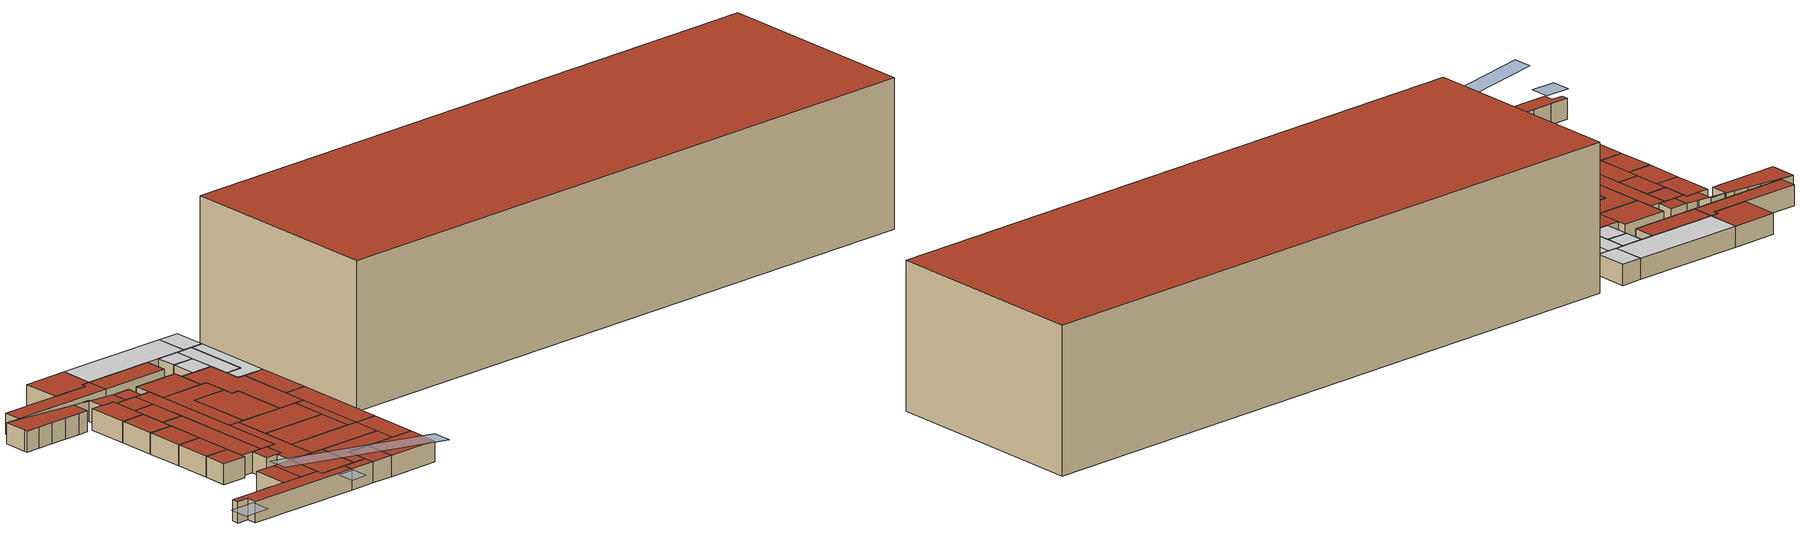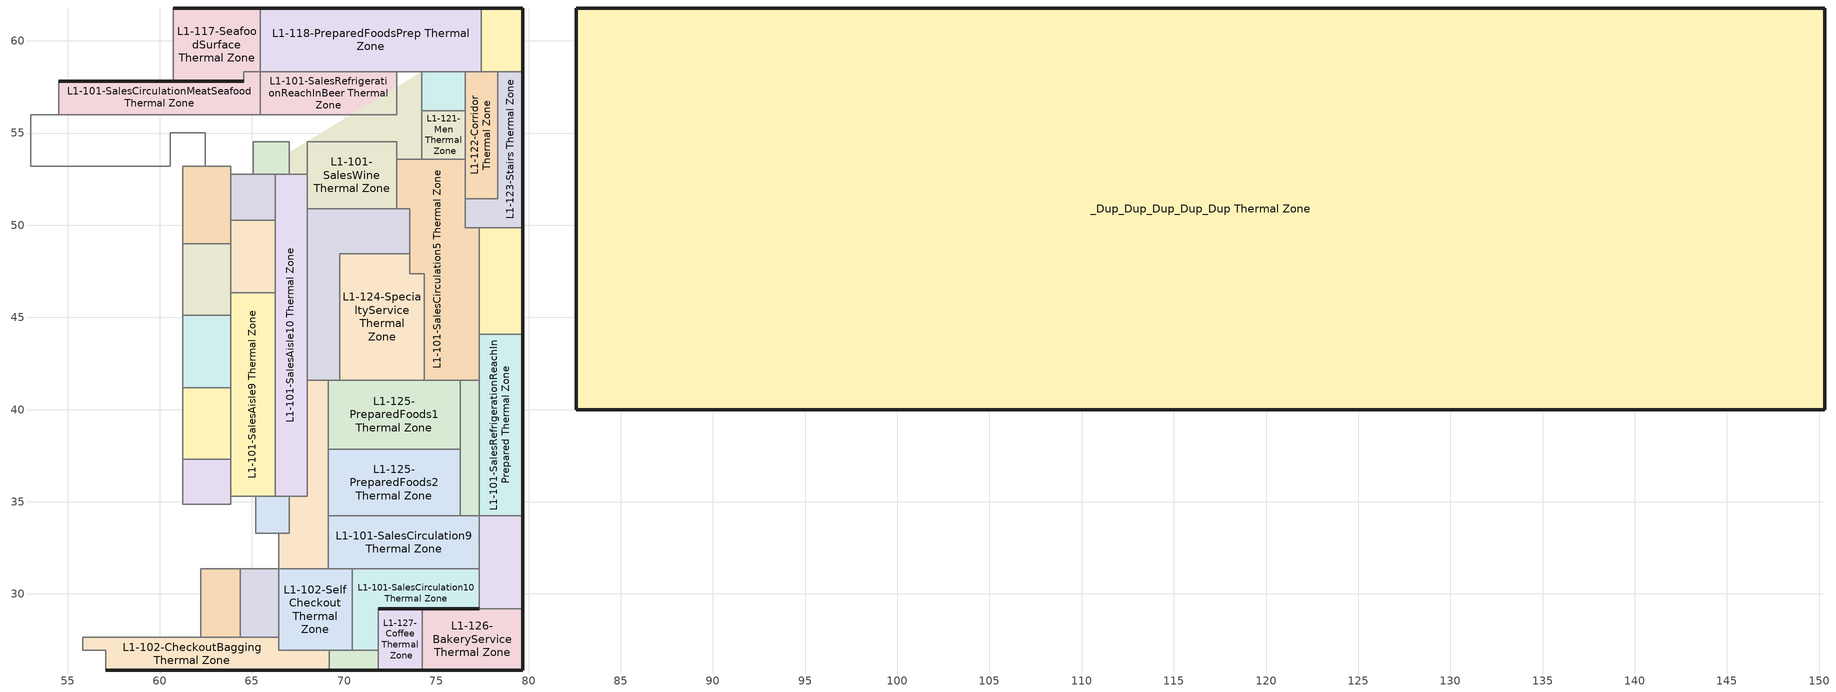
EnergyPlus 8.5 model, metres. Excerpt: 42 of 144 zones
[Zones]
L1-101-SalesAisle10 Thermal Zone
 floor ground (Hole): 68,52.77 68,35.3 66.27,35.3 66.27,52.77 z0
 wall to L1-101-SalesRefrigerationAisle7 Thermal Zone (Hole): 66.27,50.27 66.27,46.33 z0:2.13
 wall to L1-101-SalesRefrigerationAisle6 Thermal Zone (Hole): 66.27,52.77 66.27,50.27 z0:2.13
 wall to L1-101-SalesAisle9 Thermal Zone (Hole): 66.27,46.33 66.27,35.3 z0:2.13
 wall to L1-101-SalesRefrigerationEndcap3 Thermal Zone (Hole): 66.27,35.3 67.03,35.3 z0:2.13
 wall to L1-101-SalesCirculation7 Thermal Zone (Hole): 67.03,35.3 68,35.3 68,41.61 z0:2.13
 wall to L1-101-SalesCirculation6 Thermal Zone (Hole): 68,41.61 68,50.9 z0:2.13
 wall to L1-101-SalesWine Thermal Zone (Hole): 68,50.9 68,52.77 z0:2.13
 wall to L1-101-SalesCirculation4 Thermal Zone (Hole): 68,52.77 67.03,52.77 z0:2.13
 wall to L1-101-SalesRefrigerationEndcap2 Thermal Zone (Hole): 67.03,52.77 66.27,52.77 z0:2.13
 roof outside (Hole): 66.27,52.77 66.27,35.3 68,35.3 68,52.77 z2.13
L1-101-SalesAisle9 Thermal Zone
 floor ground (Hole): 66.27,46.33 66.27,35.3 63.86,35.3 63.86,46.33 z0
 wall to L1-101-SalesRefrigerationAisle1 Thermal Zone (Hole): 63.86,37.32 63.86,35.3 z0:2.13
 wall to L1-101-SalesCirculation2 Thermal Zone (Hole): 63.86,35.3 65.2,35.3 z0:2.13
 wall to L1-101-SalesRefrigerationEndcap3 Thermal Zone (Hole): 65.2,35.3 66.27,35.3 z0:2.13
 wall to L1-101-SalesRefrigerationAisle7 Thermal Zone (Hole): 66.27,46.33 63.86,46.33 z0:2.13
 wall to L1-101-SalesRefrigerationAisle4 Thermal Zone (Hole): 63.86,46.33 63.86,45.13 z0:2.13
 wall to L1-101-SalesRefrigerationAisle3 Thermal Zone (Hole): 63.86,45.13 63.86,41.19 z0:2.13
 wall to L1-101-SalesRefrigerationAisle2 Thermal Zone (Hole): 63.86,41.19 63.86,37.32 z0:2.13
 roof outside (Hole): 63.86,46.33 63.86,35.3 66.27,35.3 66.27,46.33 z2.13
L1-101-SalesCirculation10 Thermal Zone
 floor ground (Hole): 77.34,31.36 77.34,29.21 71.84,29.21 71.84,26.95 70.44,26.95 70.44,31.36 z0
 wall outside (Wall_Exterior): 71.84,29.21 77.34,29.21 z0:2.13
 wall to L1-101-SalesCirculation9 Thermal Zone (Hole): 77.34,31.36 70.44,31.36 z0:2.13
 wall to L1-102-SelfCheckout Thermal Zone (Hole): 70.44,31.36 70.44,26.95 z0:2.13
 wall to L1-102-Exit Thermal Zone (Hole): 70.44,26.95 71.84,26.95 z0:2.13
 wall to L1-127-Coffee Thermal Zone (Hole): 71.84,26.95 71.84,29.21 z0:2.13
 wall to L1-101-SalesRefrigerationReachInBeverages Thermal Zone (Hole): 77.34,29.21 77.34,31.36 z0:2.13
 roof outside (Hole): 70.44,31.36 70.44,26.95 71.84,26.95 71.84,29.21 77.34,29.21 77.34,31.36 z2.13
L1-101-SalesCirculation4 Thermal Zone
 floor ground (Hole): 74.22,58.34 74.22,53.58 72.85,53.58 72.85,54.53 68,54.53 68,52.77 67.03,52.77 67.03,54.53 65.07,54.53 65.07,52.77 z0
 wall to L1-101-SalesCirculationMeatSeafood Thermal Zone (Hole): 65.46,55.99 54.53,55.99 z0:2.13
 wall to L1-101-SalesRefrigerationEndcap1 Thermal Zone (Hole): 60.58,53.19 60.58,55.02 62.45,55.02 62.45,53.19 z0:2.13
 wall to L1-101-SalesRefrigerationAisle5 Thermal Zone (Hole): 62.45,53.19 63.86,53.19 63.86,52.77 z0:2.13
 wall to L1-101-SalesRefrigerationAisle6 Thermal Zone (Hole): 63.86,52.77 65.07,52.77 z0:2.13
 wall to L1-101-SalesRefrigerationEndcap2 Thermal Zone (Hole): 65.07,52.77 65.07,54.53 67.03,54.53 67.03,52.77 z0:2.13
 wall to L1-101-SalesRefrigerationReachInMeatSubstitutes Thermal Zone (Hole): 54.53,55.99 53,55.99 z0:2.13
 wall to L1-101-SalesWine Thermal Zone (Hole): 68,52.77 68,54.53 72.85,54.53 72.85,53.58 z0:2.13
 wall to L1-101-SalesCirculation5 Thermal Zone (Hole): 72.85,53.58 74.22,53.58 z0:2.13
 wall to L1-121-Men Thermal Zone (Hole): 74.22,53.58 74.22,56.22 z0:2.13
 wall to L1-120-Women Thermal Zone (Hole): 74.22,56.22 74.22,58.34 z0:2.13
 wall to L1-118-PreparedFoodsPrep Thermal Zone (Hole): 74.22,58.34 72.85,58.34 z0:2.13
 wall to L1-101-SalesRefrigerationReachInBeer Thermal Zone (Hole): 72.85,58.34 72.85,55.99 65.46,55.99 z0:2.13
 wall to L1-101-SalesCirculation3 Thermal Zone (Hole): 53,55.99 53,53.58 z0:2.13
 wall to L1-101-SalesAisle3 Thermal Zone (Hole): 53,53.58 53,53.19 z0:2.13
 wall to L1-101-SalesAisle4 Thermal Zone (Hole): 53,53.19 54.45,53.19 z0:2.13
 wall to L1-101-SalesAisle5 Thermal Zone (Hole): 54.45,53.19 56.1,53.19 z0:2.13
 wall to L1-101-SalesAisle6 Thermal Zone (Hole): 56.1,53.19 57.84,53.19 z0:2.13
 wall to L1-101-SalesAisle7 Thermal Zone (Hole): 57.84,53.19 59.49,53.19 z0:2.13
 wall to L1-101-SalesAisle8 Thermal Zone (Hole): 59.49,53.19 60.58,53.19 z0:2.13
 roof outside (Hole): 53,55.99 53,53.19 60.58,53.19 60.58,55.02 62.45,55.02 62.45,53.19 63.86,53.19 63.86,52.77 65.07,52.77 65.07,54.53 z2.13
L1-101-SalesCirculation5 Thermal Zone
 floor ground (Hole): 76.57,53.58 76.57,49.87 77.34,49.87 77.34,41.61 74.34,41.61 74.34,47.37 73.55,47.37 73.55,50.9 72.85,50.9 72.85,53.58 z0
 wall to L1-101-SalesRefrigerationReachInChees Thermal Zone (Hole): 77.34,44.08 77.34,49.87 z0:2.13
 wall to L1-124-SpecialtyService Thermal Zone (Hole): 73.55,48.46 73.55,47.37 74.34,47.37 74.34,42.37 74.34,41.61 z0:2.13
 wall to L1-125-PreparedFoods1 Thermal Zone (Hole): 74.34,41.61 76.29,41.61 z0:2.13
 wall to L1-101-SalesCirculation8 Thermal Zone (Hole): 76.29,41.61 77.34,41.61 z0:2.13
 wall to L1-101-SalesRefrigerationReachInPrepared Thermal Zone (Hole): 77.34,41.61 77.34,44.08 z0:2.13
 wall to L1-123-Stairs Thermal Zone (Hole): 77.34,49.87 76.57,49.87 76.57,51.44 z0:2.13
 wall to L1-122-Corridor Thermal Zone (Hole): 76.57,51.44 76.57,53.58 z0:2.13
 wall to L1-121-Men Thermal Zone (Hole): 76.57,53.58 74.22,53.58 z0:2.13
 wall to L1-101-SalesWine Thermal Zone (Hole): 72.85,53.58 72.85,50.9 z0:2.13
 wall to L1-101-SalesCirculation6 Thermal Zone (Hole): 72.85,50.9 73.55,50.9 73.55,48.46 z0:2.13
 roof outside (Hole): 72.85,53.58 72.85,50.9 73.55,50.9 73.55,47.37 74.34,47.37 74.34,41.61 77.34,41.61 77.34,49.87 76.57,49.87 76.57,53.58 z2.13
L1-101-SalesCirculation6 Thermal Zone
 floor ground (Hole): 73.55,50.9 73.55,48.46 69.77,48.46 69.77,41.61 68,41.61 68,50.9 z0
 wall to L1-125-PreparedFoods1 Thermal Zone (Hole): 69.13,41.61 69.77,41.61 z0:2.13
 wall to L1-124-SpecialtyService Thermal Zone (Hole): 69.77,41.61 69.77,48.46 73.55,48.46 z0:2.13
 wall to L1-101-SalesWine Thermal Zone (Hole): 72.85,50.9 68,50.9 z0:2.13
 wall to L1-101-SalesCirculation7 Thermal Zone (Hole): 68,41.61 69.13,41.61 z0:2.13
 roof outside (Hole): 68,50.9 68,41.61 69.77,41.61 69.77,48.46 73.55,48.46 73.55,50.9 z2.13
L1-101-SalesCirculation7 Thermal Zone
 floor ground (Hole): 69.13,41.61 69.13,31.36 66.45,31.36 66.45,33.28 67.03,33.28 67.03,35.3 68,35.3 68,41.61 z0
 wall to L1-125-PreparedFoods1 Thermal Zone (Hole): 69.13,37.86 69.13,41.61 z0:2.13
 wall to L1-125-PreparedFoods2 Thermal Zone (Hole): 69.13,34.25 69.13,37.86 z0:2.13
 wall to L1-101-SalesRefrigerationEndcap3 Thermal Zone (Hole): 67.03,35.3 67.03,33.28 66.45,33.28 z0:2.13
 wall to L1-101-SalesCirculation2 Thermal Zone (Hole): 66.45,33.28 66.45,31.36 z0:2.13
 wall to L1-102-SelfCheckout Thermal Zone (Hole): 66.45,31.36 69.13,31.36 z0:2.13
 wall to L1-101-SalesCirculation9 Thermal Zone (Hole): 69.13,31.36 69.13,34.25 z0:2.13
 roof outside (Hole): 68,41.61 68,35.3 67.03,35.3 67.03,33.28 66.45,33.28 66.45,31.36 69.13,31.36 69.13,41.61 z2.13
L1-101-SalesCirculation8 Thermal Zone
 floor ground (Hole): 77.34,41.61 77.34,34.25 76.29,34.25 76.29,41.61 z0
 wall to L1-125-PreparedFoods1 Thermal Zone (Hole): 76.29,41.61 76.29,37.86 z0:2.13
 wall to L1-125-PreparedFoods2 Thermal Zone (Hole): 76.29,37.86 76.29,34.25 z0:2.13
 wall to L1-101-SalesCirculation9 Thermal Zone (Hole): 76.29,34.25 77.34,34.25 z0:2.13
 wall to L1-101-SalesRefrigerationReachInPrepared Thermal Zone (Hole): 77.34,34.25 77.34,41.61 z0:2.13
 roof outside (Hole): 76.29,41.61 76.29,34.25 77.34,34.25 77.34,41.61 z2.13
L1-101-SalesCirculation9 Thermal Zone
 floor ground (Hole): 77.34,34.25 77.34,31.36 69.13,31.36 69.13,34.25 z0
 wall to L1-125-PreparedFoods2 Thermal Zone (Hole): 76.29,34.25 69.13,34.25 z0:2.13
 wall to L1-102-SelfCheckout Thermal Zone (Hole): 69.13,31.36 70.44,31.36 z0:2.13
 wall to L1-101-SalesRefrigerationReachInBeverages Thermal Zone (Hole): 77.34,31.36 77.34,34.25 z0:2.13
 roof outside (Hole): 69.13,34.25 69.13,31.36 77.34,31.36 77.34,34.25 z2.13
L1-101-SalesCirculationMeatSeafood Thermal Zone
 floor ground (Hole): 65.46,58.34 65.46,55.99 54.53,55.99 54.53,57.81 64.56,57.81 64.56,58.34 z0
 wall outside (Wall_Exterior): 64.56,57.81 54.53,57.81 z0:2.13
 wall to L1-101-SalesRefrigerationReachInBeer Thermal Zone (Hole): 65.46,55.99 65.46,58.34 z0:2.13
 wall to L1-117-SeafoodSurface Thermal Zone (Hole): 65.46,58.34 64.56,58.34 64.56,57.81 z0:2.13
 wall to L1-101-SalesRefrigerationReachInMeatSubstitutes Thermal Zone (Hole): 54.53,57.81 54.53,55.99 z0:2.13
 roof outside (Hole): 54.53,57.81 54.53,55.99 65.46,55.99 65.46,58.34 64.56,58.34 64.56,57.81 z2.13
L1-101-SalesRefrigerationAisle1 Thermal Zone
 floor ground (Hole): 63.86,37.32 63.86,34.87 61.24,34.87 61.24,37.32 z0
 wall to L1-101-SalesCirculation2 Thermal Zone (Hole): 61.24,34.87 63.86,34.87 63.86,35.3 z0:2.13
 wall to L1-101-SalesRefrigerationAisle2 Thermal Zone (Hole): 63.86,37.32 61.24,37.32 z0:2.13
 wall to L1-101-SalesAisle8 Thermal Zone (Hole): 61.24,37.32 61.24,34.87 z0:2.13
 roof outside (Hole): 61.24,37.32 61.24,34.87 63.86,34.87 63.86,37.32 z2.13
L1-101-SalesRefrigerationAisle2 Thermal Zone
 floor ground (Hole): 63.86,41.19 63.86,37.32 61.24,37.32 61.24,41.19 z0
 wall to L1-101-SalesRefrigerationAisle3 Thermal Zone (Hole): 63.86,41.19 61.24,41.19 z0:2.13
 wall to L1-101-SalesAisle8 Thermal Zone (Hole): 61.24,41.19 61.24,37.32 z0:2.13
 roof outside (Hole): 61.24,41.19 61.24,37.32 63.86,37.32 63.86,41.19 z2.13
L1-101-SalesRefrigerationAisle3 Thermal Zone
 floor ground (Hole): 63.86,45.13 63.86,41.19 61.24,41.19 61.24,45.13 z0
 wall to L1-101-SalesRefrigerationAisle4 Thermal Zone (Hole): 63.86,45.13 61.24,45.13 z0:2.13
 wall to L1-101-SalesAisle8 Thermal Zone (Hole): 61.24,45.13 61.24,41.19 z0:2.13
 roof outside (Hole): 61.24,45.13 61.24,41.19 63.86,41.19 63.86,45.13 z2.13
L1-101-SalesRefrigerationAisle4 Thermal Zone
 floor ground (Hole): 63.86,49 63.86,45.13 61.24,45.13 61.24,49 z0
 wall to L1-101-SalesRefrigerationAisle7 Thermal Zone (Hole): 63.86,46.33 63.86,49 z0:2.13
 wall to L1-101-SalesRefrigerationAisle5 Thermal Zone (Hole): 63.86,49 61.24,49 z0:2.13
 wall to L1-101-SalesAisle8 Thermal Zone (Hole): 61.24,49 61.24,45.13 z0:2.13
 roof outside (Hole): 61.24,49 61.24,45.13 63.86,45.13 63.86,49 z2.13
L1-101-SalesRefrigerationAisle5 Thermal Zone
 floor ground (Hole): 63.86,53.19 63.86,49 61.24,49 61.24,53.19 z0
 wall to L1-101-SalesRefrigerationEndcap1 Thermal Zone (Hole): 62.45,53.19 61.24,53.19 z0:2.13
 wall to L1-101-SalesAisle8 Thermal Zone (Hole): 61.24,53.19 61.24,49 z0:2.13
 wall to L1-101-SalesRefrigerationAisle7 Thermal Zone (Hole): 63.86,49 63.86,50.27 z0:2.13
 wall to L1-101-SalesRefrigerationAisle6 Thermal Zone (Hole): 63.86,50.27 63.86,52.77 z0:2.13
 roof outside (Hole): 61.24,53.19 61.24,49 63.86,49 63.86,53.19 z2.13
L1-101-SalesRefrigerationAisle6 Thermal Zone
 floor ground (Hole): 66.27,52.77 66.27,50.27 63.86,50.27 63.86,52.77 z0
 wall to L1-101-SalesRefrigerationAisle7 Thermal Zone (Hole): 63.86,50.27 66.27,50.27 z0:2.13
 wall to L1-101-SalesRefrigerationEndcap2 Thermal Zone (Hole): 66.27,52.77 65.07,52.77 z0:2.13
 roof outside (Hole): 63.86,52.77 63.86,50.27 66.27,50.27 66.27,52.77 z2.13
L1-101-SalesRefrigerationAisle7 Thermal Zone
 floor ground (Hole): 66.27,50.27 66.27,46.33 63.86,46.33 63.86,50.27 z0
 roof outside (Hole): 63.86,50.27 63.86,46.33 66.27,46.33 66.27,50.27 z2.13
L1-101-SalesRefrigerationEndcap2 Thermal Zone
 floor ground (Hole): 67.03,54.53 67.03,52.77 65.07,52.77 65.07,54.53 z0
 roof outside (Hole): 65.07,54.53 65.07,52.77 67.03,52.77 67.03,54.53 z2.13
L1-101-SalesRefrigerationEndcap3 Thermal Zone
 floor ground (Hole): 67.03,35.3 67.03,33.28 65.2,33.28 65.2,35.3 z0
 wall to L1-101-SalesCirculation2 Thermal Zone (Hole): 65.2,35.3 65.2,33.28 66.45,33.28 z0:2.13
 roof outside (Hole): 65.2,35.3 65.2,33.28 67.03,33.28 67.03,35.3 z2.13
L1-101-SalesRefrigerationReachInBeer Thermal Zone
 floor ground (Hole): 72.85,58.34 72.85,55.99 65.46,55.99 65.46,58.34 z0
 wall to L1-118-PreparedFoodsPrep Thermal Zone (Hole): 72.85,58.34 65.46,58.34 z0:2.13
 roof outside (Hole): 65.46,58.34 65.46,55.99 72.85,55.99 72.85,58.34 z2.13
L1-101-SalesRefrigerationReachInBeverages Thermal Zone
 floor ground (Hole): 79.67,34.25 79.67,29.21 77.34,29.21 77.34,34.25 z0
 wall outside (Wall_Exterior): 79.67,29.21 79.67,34.25 z0:2.13
 wall to L1-126-BakeryService Thermal Zone (Hole): 77.34,29.21 79.67,29.21 z0:2.13
 wall to L1-101-SalesRefrigerationReachInPrepared Thermal Zone (Hole): 79.67,34.25 77.34,34.25 z0:2.13
 roof outside (Hole): 77.34,34.25 77.34,29.21 79.67,29.21 79.67,34.25 z2.13
L1-101-SalesRefrigerationReachInChees Thermal Zone
 floor ground (Hole): 79.67,49.87 79.67,44.08 77.34,44.08 77.34,49.87 z0
 wall outside (Wall_Exterior): 79.67,44.08 79.67,49.87 z0:2.13
 wall to L1-101-SalesRefrigerationReachInPrepared Thermal Zone (Hole): 77.34,44.08 79.67,44.08 z0:2.13
 wall to L1-123-Stairs Thermal Zone (Hole): 79.67,49.87 77.34,49.87 z0:2.13
 roof outside (Hole): 77.34,49.87 77.34,44.08 79.67,44.08 79.67,49.87 z2.13
L1-101-SalesRefrigerationReachInPrepared Thermal Zone
 floor ground (Hole): 79.67,44.08 79.67,34.25 77.34,34.25 77.34,44.08 z0
 wall outside (Wall_Exterior): 79.67,34.25 79.67,44.08 z0:2.13
 roof outside (Hole): 77.34,44.08 77.34,34.25 79.67,34.25 79.67,44.08 z2.13
L1-101-SalesWine Thermal Zone
 floor ground (Hole): 72.85,54.53 72.85,50.9 68,50.9 68,54.53 z0
 roof outside (Hole): 68,54.53 68,50.9 72.85,50.9 72.85,54.53 z2.13
L1-102-Checkout3 Thermal Zone
 floor ground (Hole): 64.37,31.36 64.37,27.65 62.21,27.65 62.21,31.36 z0
 wall to L1-101-SalesCirculation2 Thermal Zone (Hole): 64.37,31.36 62.21,31.36 z0:2.13
 wall to L1-102-Checkout2 Thermal Zone (Hole): 62.21,31.36 62.21,27.65 z0:2.13
 wall to L1-102-CheckoutBagging Thermal Zone (Hole): 62.21,27.65 64.37,27.65 z0:2.13
 wall to L1-102-Checkout4 Thermal Zone (Hole): 64.37,27.65 64.37,31.36 z0:2.13
 roof outside (Hole): 62.21,31.36 62.21,27.65 64.37,27.65 64.37,31.36 z2.13
L1-102-Checkout4 Thermal Zone
 floor ground (Hole): 66.45,31.36 66.45,27.65 64.37,27.65 64.37,31.36 z0
 wall to L1-101-SalesCirculation2 Thermal Zone (Hole): 66.45,31.36 64.37,31.36 z0:2.13
 wall to L1-102-CheckoutBagging Thermal Zone (Hole): 64.37,27.65 66.45,27.65 z0:2.13
 wall to L1-102-SelfCheckout Thermal Zone (Hole): 66.45,27.65 66.45,31.36 z0:2.13
 roof outside (Hole): 64.37,31.36 64.37,27.65 66.45,27.65 66.45,31.36 z2.13
L1-102-CheckoutBagging Thermal Zone
 floor ground (Hole): 69.19,26.95 69.19,25.88 57.06,25.88 57.06,26.95 55.81,26.95 55.81,27.65 66.45,27.65 66.45,26.95 z0
 wall outside (Wall_Exterior): 57.06,25.88 69.19,25.88 z0:2.13
 wall to L1-101-SalesCirculation1 Thermal Zone (Hole): 55.81,27.65 55.81,26.95 z0:2.13
 wall to L1-102-Checkout2 Thermal Zone (Hole): 62.21,27.65 60.05,27.65 z0:2.13
 wall to L1-102-Checkout1 Thermal Zone (Hole): 60.05,27.65 57.88,27.65 z0:2.13
 wall to L1-103-Floral Thermal Zone (Hole): 57.88,27.65 55.81,27.65 z0:2.13
 wall to L1-101-EntranceExit Thermal Zone (Hole): 55.81,26.95 57.06,26.95 57.06,25.88 z0:2.13
 wall to L1-102-Exit Thermal Zone (Hole): 69.19,25.88 69.19,26.95 z0:2.13
 wall to L1-102-SelfCheckout Thermal Zone (Hole): 69.19,26.95 66.45,26.95 66.45,27.65 z0:2.13
 roof outside (Hole): 55.81,27.65 55.81,26.95 57.06,26.95 57.06,25.88 69.19,25.88 69.19,26.95 66.45,26.95 66.45,27.65 z2.13
L1-102-Exit Thermal Zone
 floor ground (Hole): 71.84,26.95 71.84,25.88 69.19,25.88 69.19,26.95 z0
 wall outside (Wall_Exterior): 69.19,25.88 71.84,25.88 z0:2.13
 wall to L1-102-SelfCheckout Thermal Zone (Hole): 70.44,26.95 69.19,26.95 z0:2.13
 wall to L1-127-Coffee Thermal Zone (Hole): 71.84,25.88 71.84,26.95 z0:2.13
 roof outside (Hole): 69.19,26.95 69.19,25.88 71.84,25.88 71.84,26.95 z2.13
L1-102-SelfCheckout Thermal Zone
 floor ground (Hole): 70.44,31.36 70.44,26.95 66.45,26.95 66.45,31.36 z0
 roof outside (Hole): 66.45,31.36 66.45,26.95 70.44,26.95 70.44,31.36 z2.13
L1-117-SeafoodSurface Thermal Zone
 floor ground (Hole): 65.46,61.78 65.46,58.34 64.56,58.34 64.56,57.81 60.74,57.81 60.74,61.78 z0
 wall outside (Wall_Exterior): 60.74,57.81 64.56,57.81 / 65.46,61.78 60.74,61.78 z0:2.13
 wall to L1-118-PreparedFoodsPrep Thermal Zone (Hole): 65.46,58.34 65.46,61.78 z0:2.13
 wall to L1-116-MeatService Thermal Zone (Hole): 60.74,61.78 60.74,57.81 z0:2.13
 roof outside (Hole): 60.74,61.78 60.74,57.81 64.56,57.81 64.56,58.34 65.46,58.34 65.46,61.78 z2.13
L1-118-PreparedFoodsPrep Thermal Zone
 floor ground (Hole): 77.42,61.78 77.42,58.34 65.46,58.34 65.46,61.78 z0
 wall outside (Wall_Exterior): 77.42,61.78 65.46,61.78 z0:2.13
 wall to L1-122-Corridor Thermal Zone (Hole): 76.57,58.34 77.42,58.34 z0:2.13
 wall to L1-119-DeliCooler Thermal Zone (Hole): 77.42,58.34 77.42,61.78 z0:2.13
 wall to L1-120-Women Thermal Zone (Hole): 74.22,58.34 76.57,58.34 z0:2.13
 ceiling to L1S1-PreparedFoodsPrep Thermal Zone (Hole): 65.46,61.78 65.46,58.34 77.42,58.34 77.42,61.78 z2.13
L1-119-DeliCooler Thermal Zone
 floor ground (Hole): 79.67,61.78 79.67,58.34 77.42,58.34 77.42,61.78 z0
 wall outside (Wall_Exterior): 79.67,58.34 79.67,61.78 77.42,61.78 z0:2.13
 wall to L1-123-Stairs Thermal Zone (Hole): 78.33,58.34 79.67,58.34 z0:2.13
 wall to L1-122-Corridor Thermal Zone (Hole): 77.42,58.34 78.33,58.34 z0:2.13
 ceiling to L1S1-DeliCooler Thermal Zone (Hole): 77.42,61.78 77.42,58.34 79.67,58.34 79.67,61.78 z2.13
L1-120-Women Thermal Zone
 floor ground (Hole): 76.57,58.34 76.57,56.22 74.22,56.22 74.22,58.34 z0
 wall to L1-121-Men Thermal Zone (Hole): 74.22,56.22 76.57,56.22 z0:2.13
 wall to L1-122-Corridor Thermal Zone (Hole): 76.57,56.22 76.57,58.34 z0:2.13
 ceiling to L1S1-Women Thermal Zone (Hole): 74.22,58.34 74.22,56.22 76.57,56.22 76.57,58.34 z2.13
L1-121-Men Thermal Zone
 floor ground (Hole): 76.57,56.22 76.57,53.58 74.22,53.58 74.22,56.22 z0
 wall to L1-122-Corridor Thermal Zone (Hole): 76.57,53.58 76.57,56.22 z0:2.13
 ceiling to L1S1-Men Thermal Zone (Hole): 74.22,56.22 74.22,53.58 76.57,53.58 76.57,56.22 z2.13
L1-122-Corridor Thermal Zone
 floor ground (Hole): 78.33,58.34 78.33,51.44 76.57,51.44 76.57,58.34 z0
 wall to L1-123-Stairs Thermal Zone (Hole): 76.57,51.44 78.33,51.44 78.33,58.34 z0:2.13
 ceiling to L1S1-Corridor Thermal Zone (Hole): 76.57,58.34 76.57,51.44 78.33,51.44 78.33,58.34 z2.13
L1-123-Stairs Thermal Zone
 floor ground (Hole): 79.67,58.34 79.67,49.87 76.57,49.87 76.57,51.44 78.33,51.44 78.33,58.34 z0
 wall outside (Wall_Exterior): 79.67,49.87 79.67,58.34 z0:2.13
 ceiling to L1S1-Stairs Thermal Zone (Hole): 78.33,58.34 78.33,51.44 76.57,51.44 76.57,49.87 79.67,49.87 79.67,58.34 z2.13
L1-124-SpecialtyService Thermal Zone
 floor ground (Hole): 74.34,47.37 74.34,41.61 69.77,41.61 69.77,48.46 73.55,48.46 73.55,47.37 z0
 wall to L1-125-PreparedFoods1 Thermal Zone (Hole): 69.77,41.61 74.34,41.61 z0:2.13
 roof outside (Hole): 69.77,48.46 69.77,41.61 74.34,41.61 74.34,47.37 73.55,47.37 73.55,48.46 z2.13
L1-125-PreparedFoods1 Thermal Zone
 floor ground (Hole): 76.29,41.61 76.29,37.86 69.13,37.86 69.13,41.61 z0
 wall to L1-125-PreparedFoods2 Thermal Zone (Hole): 69.13,37.86 76.29,37.86 z0:2.13
 roof outside (Hole): 69.13,41.61 69.13,37.86 76.29,37.86 76.29,41.61 z2.13
L1-125-PreparedFoods2 Thermal Zone
 floor ground (Hole): 76.29,37.86 76.29,34.25 69.13,34.25 69.13,37.86 z0
 roof outside (Hole): 69.13,37.86 69.13,34.25 76.29,34.25 76.29,37.86 z2.13
L1-126-BakeryService Thermal Zone
 floor ground (Hole): 79.67,29.21 79.67,25.88 74.23,25.88 74.23,29.21 z0
 wall outside (Wall_Exterior): 74.23,25.88 79.67,25.88 79.67,29.21 / 77.34,29.21 74.23,29.21 z0:2.13
 wall to L1-127-Coffee Thermal Zone (Hole): 74.23,29.21 74.23,25.88 z0:2.13
 roof outside (Hole): 74.23,29.21 74.23,25.88 79.67,25.88 79.67,29.21 z2.13
L1-127-Coffee Thermal Zone
 floor ground (Hole): 74.23,29.21 74.23,25.88 71.84,25.88 71.84,29.21 z0
 wall outside (Wall_Exterior): 74.23,29.21 71.84,29.21 / 71.84,25.88 74.23,25.88 z0:2.13
 roof outside (Hole): 71.84,29.21 71.84,25.88 74.23,25.88 74.23,29.21 z2.13
_Dup_Dup_Dup_Dup_Dup Thermal Zone
 floor ground (Hole): 150.3,61.78 150.3,40 82.6,40 82.6,61.78 z0
 wall outside (Wall_Exterior): 82.6,61.78 82.6,40 150.3,40 150.3,61.78 82.6,61.78 z0:15.24
 roof outside (Hole): 82.6,61.78 82.6,40 150.3,40 150.3,61.78 z15.24
shading: 82.6,61.78 82.6,40 / 82.6,40 150.3,40 / 150.3,40 150.3,61.78 / 150.3,61.78 82.6,61.78 z0:15.24; 150.3,61.78 150.3,40 82.6,40 82.6,61.78 z0; 82.6,61.78 82.6,40 150.3,40 150.3,61.78 z15.24; 58.95,25.88,5.72 79.67,25.88,2.82 79.67,23.88,2.82 58.95,23.88,5.72; 56.79,25.88 56.79,23.87 54.11,23.87 54.11,25.88 z2.09; 69.16,25.88 69.16,23.87 67.45,23.87 67.45,25.88 z2.09
[Building]
NoeValleyWFM.idf: North Axis {deg}=356.173; Terrain=City; Solar Distribution=FullInteriorAndExteriorWithReflections; Maximum Number of Warmup Days=25; Minimum Number of Warmup Days=6
[Material]
Name | Roughness | Thickness {m} | Conductivity {W/m-K} | Density {kg/m3} | Specific Heat {J/kg-K}
G01a 19mm gypsum board | MediumSmooth | 0.019 | 0.16 | 800 | 1090
Insulation: Cellular glass - 75mm | MediumRough | 0.075 | 0.05 | 136 | 750
Plywood (Douglas Fir) - 12.7mm | Smooth | 0.0127 | 0.12 | 540 | 1210
F14 Slate or tile | VeryRough | 0.0127 | 1.59 | 1920 | 1260
[Material:NoMass]
Vaporseal - plastic film: Roughness=Rough; Thermal Resistance {m2-K/W}=0.002
[Material:AirGap]
Hole: Thermal Resistance {m2-K/W}=0.00158499
[Construction]
Wall_Exterior: F14 Slate or tile, Vaporseal - plastic film, Insulation: Cellular glass - 75mm, Plywood (Douglas Fir) - 12.7mm, G01a 19mm gypsum board
Hole: Hole
[Zone]
L1-101-SalesAisle10 Thermal Zone; L1-101-SalesAisle9 Thermal Zone; L1-101-SalesCirculation10 Thermal Zone; L1-101-SalesCirculation4 Thermal Zone; L1-101-SalesCirculation5 Thermal Zone; L1-101-SalesCirculation6 Thermal Zone; L1-101-SalesCirculation7 Thermal Zone; L1-101-SalesCirculation8 Thermal Zone; L1-101-SalesCirculation9 Thermal Zone; L1-101-SalesCirculationMeatSeafood Thermal Zone; L1-101-SalesRefrigerationAisle1 Thermal Zone; L1-101-SalesRefrigerationAisle2 Thermal Zone; L1-101-SalesRefrigerationAisle3 Thermal Zone; L1-101-SalesRefrigerationAisle4 Thermal Zone; L1-101-SalesRefrigerationAisle5 Thermal Zone; L1-101-SalesRefrigerationAisle6 Thermal Zone; L1-101-SalesRefrigerationAisle7 Thermal Zone; L1-101-SalesRefrigerationEndcap2 Thermal Zone; L1-101-SalesRefrigerationEndcap3 Thermal Zone; L1-101-SalesRefrigerationReachInBeer Thermal Zone; L1-101-SalesRefrigerationReachInBeverages Thermal Zone; L1-101-SalesRefrigerationReachInChees Thermal Zone; L1-101-SalesRefrigerationReachInPrepared Thermal Zone; L1-101-SalesWine Thermal Zone; L1-102-Checkout3 Thermal Zone; L1-102-Checkout4 Thermal Zone; L1-102-CheckoutBagging Thermal Zone; L1-102-Exit Thermal Zone; L1-102-SelfCheckout Thermal Zone; L1-117-SeafoodSurface Thermal Zone; L1-118-PreparedFoodsPrep Thermal Zone; L1-119-DeliCooler Thermal Zone; L1-120-Women Thermal Zone; L1-121-Men Thermal Zone; L1-122-Corridor Thermal Zone; L1-123-Stairs Thermal Zone; L1-124-SpecialtyService Thermal Zone; L1-125-PreparedFoods1 Thermal Zone; L1-125-PreparedFoods2 Thermal Zone; L1-126-BakeryService Thermal Zone; L1-127-Coffee Thermal Zone; Zone 1 Thermal Zone; _Dup_Dup_Dup_Dup_Dup Thermal Zone
[ElectricEquipment] Design Level Calculation Method=EquipmentLevel
Name | Zone or ZoneList | Schedule | Design Level {W} | Fraction Radiant
10300C - Checkstand; 10600C - Register | L1-102-Checkout3 Thermal Zone | Cashier | 400 | 0.1
10300D - Checkstand; 10600D - Register | L1-102-Checkout4 Thermal Zone | Cashier | 400 | 0.1
10301 - Express Check; 10600F - Register; 10600G - Register; 10600H - Register; 10600J - Register | L1-102-SelfCheckout Thermal Zone | Cashier | 400 | 0.1
9305 - Espressor Brewer | L1-127-Coffee Thermal Zone |  | 4600
9306 - Grinder | L1-127-Coffee Thermal Zone |  | 1080
9516 - Register | L1-127-Coffee Thermal Zone | Cashier | 400
9304 - Coffee Brewer | L1-126-BakeryService Thermal Zone |  | 4600
9307A - Grinder; 9307B - Grinder | L1-126-BakeryService Thermal Zone |  | 1080
9302 - Scale | L1-126-BakeryService Thermal Zone | Cashier | 120
9312 - Ice Machine | L1-126-BakeryService Thermal Zone |  | 624
9313 - Wheat Grass Juicer | L1-126-BakeryService Thermal Zone |  | 696
9300 - Freezer | L1-126-BakeryService Thermal Zone |  | 816
9301 - Refrigerator | L1-126-BakeryService Thermal Zone |  | 120
9311A - Blender; 9311B - Blender; 9311C - Blender | L1-126-BakeryService Thermal Zone |  | 1344
9309 - Dishwasher | L1-126-BakeryService Thermal Zone |  | 1848
5116 - Food Bar | L1-125-PreparedFoods2 Thermal Zone |  | 9027
5248 - Hot Food | L1-125-PreparedFoods2 Thermal Zone |  | 1747
5115 - Salad Bar | L1-125-PreparedFoods1 Thermal Zone |  | 998
4300 - Scale | L1-124-SpecialtyService Thermal Zone | Cashier | 120
4301 - Wrapper; 4302 - Mini Wrapper | L1-124-SpecialtyService Thermal Zone |  | 240
4303 - Cheese Grater | L1-124-SpecialtyService Thermal Zone |  | 1200
4504 - Fly Trap; 4505 - Food Processor | L1-124-SpecialtyService Thermal Zone |  | 70
5288 - Veggie Dryer | L1-118-PreparedFoodsPrep Thermal Zone |  | 696
5253 - Ref Table Top; 5455 - Ref Table Top | L1-118-PreparedFoodsPrep Thermal Zone |  | 660
5254 - Sandwhich Table | L1-118-PreparedFoodsPrep Thermal Zone |  | 1440
5290 - Sealer | L1-118-PreparedFoodsPrep Thermal Zone |  | 1200
5298 - Rotisserie | L1-118-PreparedFoodsPrep Thermal Zone |  | 640
5284A - Convection Steamer; 5284B - Convection Steamer | L1-118-PreparedFoodsPrep Thermal Zone |  | 17000
5328 - Alto Shaam | L1-118-PreparedFoodsPrep Thermal Zone |  | 811
5500 - Fly Trap | L1-118-PreparedFoodsPrep Thermal Zone |  | 70
2329 - Blast Chiller | L1-118-PreparedFoodsPrep Thermal Zone |  | 1176
5268 - Scale | L1-118-PreparedFoodsPrep Thermal Zone | Cashier | 120
2300A - Scale; 2300B - Scale | L1-117-SeafoodSurface Thermal Zone | Cashier | 120
2307 - Food Processor | L1-117-SeafoodSurface Thermal Zone |  | 840
2313A - Ref Table Top; 2313B - Ref Table Top | L1-117-SeafoodSurface Thermal Zone |  | 660
2308 - Wrapper | L1-117-SeafoodSurface Thermal Zone |  | 240
2508 - Fly Trap | L1-117-SeafoodSurface Thermal Zone |  | 70
[Schedule:Day:Hourly]
Cashier WD; Cashier Sat; Cashier Sun/Hol: 0, 0, 0, 0, 0, 0, 0.1, 0.3, 0.4, 0.5, 0.5, 0.5, 0.5, 0.4, 0.4, 0.6, 0.7, 0.9, 0.7, 0.7, 0.6, 0.4, 0.2, 0
[Schedule:Week:Daily]
Cashier Week: Cashier Sun/Hol, Cashier WD, Cashier WD, Cashier WD, Cashier WD, Cashier WD, Cashier Sat, Cashier Sun/Hol, Cashier WD, Cashier WD, Cashier WD, Cashier WD
[Schedule:Year]
Cashier: Cashier Week, 1, 1, 12, 31
